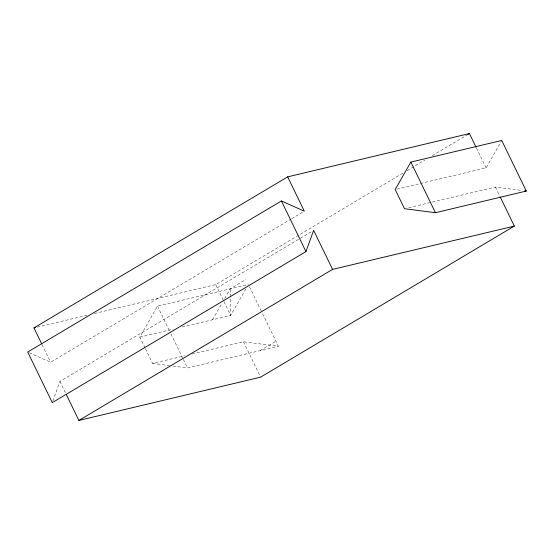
<?xml version="1.0" encoding="UTF-8"?>
<svg xmlns="http://www.w3.org/2000/svg" width="554" height="554" viewBox="0 0 554 554"><rect width="100%" height="100%" fill="white"/><g stroke="black" fill="none" stroke-linecap="round" stroke-linejoin="round"><path stroke-width="0.42" stroke-dasharray="2.77 2.08" d="M52.845 401.061L59.943 381.422L311.41 231.69M145.072 347.947L139.809 337.109L157.488 306.154L248.358 284.507M212.507 319.79L221.766 303.571M224.716 298.412L230.187 288.835L245.865 279.5M245.838 288.925L230.686 315.455L181.594 327.151M396.872 189.115L486.066 167.869L501.723 140.446M29.279 352.725L50.622 362.226L290.961 219.121M291.702 218.678L302.83 212.05M94.54 313.481L215.707 284.611L403.381 172.869M407.093 170.66L424.897 160.058M432.314 155.639L467.922 134.442M260.186 350.613L275.864 341.278M408.714 207.708L495.387 187.058L522.124 190.514M37.326 327.116L86.971 315.288M139.809 337.109L173.236 329.145M145.446 348.715L152.592 363.424L184.565 355.806M192.134 353.999L243.462 341.77L278.357 346.285L261.862 312.304M173.014 366.062L187.487 367.932L278.357 346.285M152.592 363.424L169.614 365.626M476.44 148.043L486.066 167.869M495.387 187.058L499.84 196.241M249.487 286.82L261.488 311.535M215.707 284.611L223.574 300.808M223.948 301.577L230.686 315.455L230.187 288.835M243.462 341.77L260.636 377.142M157.488 306.154L169.482 330.87M170.985 333.958L182.986 358.667M183.36 359.442L187.487 367.932M42.104 344.692L50.622 362.226M59.943 381.422L65.884 393.665"/><path stroke-width="0.83" d="M41.737 343.93L33.96 327.913L287.651 176.858L304.312 211.171L281.397 200.963L27.7 352.025L52.277 402.633L305.967 251.578L313.633 230.36L332.587 269.389L514.334 226.087L500.214 197.009M410.846 162.093L395.189 189.516L404.51 208.713L435.423 212.708L526.3 191.054L501.723 140.446L410.846 162.093L435.423 212.708M467.922 134.442L469.404 133.556L476.066 147.281M66.258 394.427L78.89 420.444L332.587 269.389M514.334 226.087L260.636 377.142L78.89 420.444M287.651 176.858L469.404 133.556M33.96 327.913L35.643 327.511M524.631 190.839L526.3 191.054M281.397 200.963L305.967 251.578"/></g></svg>
